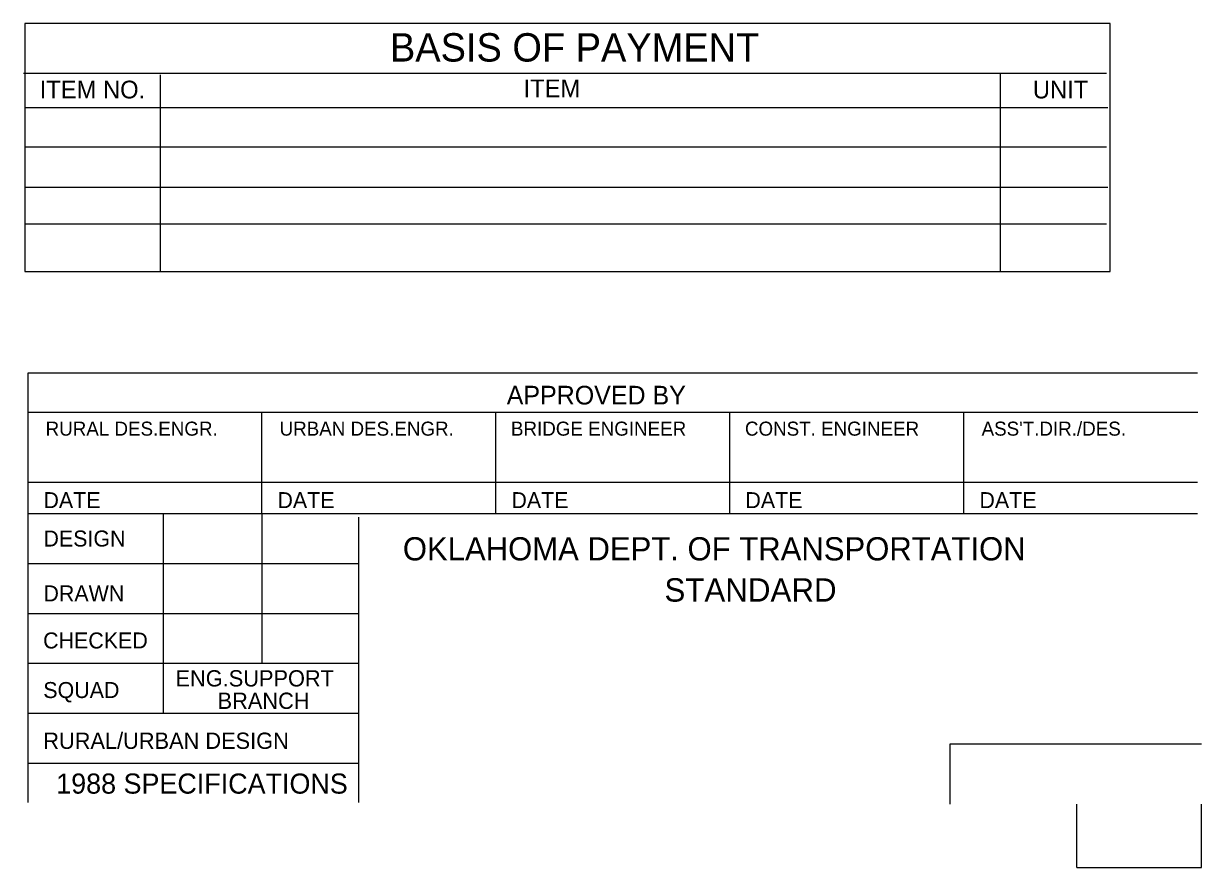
# Model space of a CAD drawing. Extents: x 1518 to 2368, y -443 to 86.
# Drawn here: x 2292.5 to 2367.9, y -442.7 to -388.6 of the extents above; entities that cross this region are included whole.
import ezdxf

# ---------------------------------------------------------------- set-up
doc = ezdxf.new("R2010")
doc.units = 0
doc.layers.add('Level 25', color=7, linetype='Continuous')
doc.layers.add('Level 26', color=7, linetype='Continuous')

msp = doc.modelspace()

# ---------------------------------------------------------------- linework, layer by layer
at = {"layer": 'Level 25'}
for p, q in [((2292.745, -411.012), (2292.745, -435.975)), ((2367.633, -411.012), (2292.745, -411.012)), ((2292.755, -413.509), (2367.643, -413.509)), ((2307.732, -419.999), (2307.732, -413.509)), ((2322.71, -419.999), (2322.71, -413.509)), ((2337.688, -419.999), (2337.688, -413.509)), ((2352.666, -419.999), (2352.666, -413.509)), ((2367.623, -418.002), (2292.755, -418.002)), ((2292.745, -419.999), (2367.633, -419.999)), ((2301.412, -419.967), (2301.412, -432.748)), ((2307.732, -419.999), (2307.732, -429.584)), ((2313.916, -420.229), (2313.916, -438.502)), ((2292.755, -423.194), (2313.923, -423.194)), ((2292.755, -426.389), (2313.923, -426.389)), ((2292.755, -429.584), (2313.902, -429.584)), ((2292.755, -432.78), (2313.902, -432.78)), ((2351.788, -434.743), (2367.876, -434.743)), ((2351.788, -438.605), (2351.788, -434.743)), ((2292.755, -435.975), (2313.919, -435.975)), ((2292.755, -435.975), (2292.755, -438.499)), ((2359.897, -442.661), (2359.897, -438.605)), ((2367.876, -442.661), (2367.876, -438.605)), ((2359.897, -442.661), (2367.876, -442.661))]:
    msp.add_line(p, q, dxfattribs=at)
at = {"layer": 'Level 26'}
for p, q in [((2292.481, -391.782), (2361.807, -391.782)), ((2301.257, -404.47), (2301.257, -391.887)), ((2355.019, -404.47), (2355.019, -391.781)), ((2292.629, -393.995), (2361.879, -393.995)), ((2292.555, -396.503), (2361.805, -396.503)), ((2292.629, -399.085), (2361.879, -399.085)), ((2292.555, -401.446), (2361.805, -401.446))]:
    msp.add_line(p, q, dxfattribs=at)
msp.add_lwpolyline([(2292.555, -404.5), (2362.027, -404.5), (2362.027, -388.61), (2292.555, -388.61)], close=True, dxfattribs=at)

# ---------------------------------------------------------------- texts
at = {"layer": 'Level 25'}
for s, height, p in [('APPROVED BY', 1.19581, (2323.409, -413.009)), ('RURAL DES.ENGR.', 0.89861, (2293.893, -415.006)), ('URBAN DES.ENGR.', 0.89861, (2308.871, -415.006)), ('BRIDGE ENGINEER', 0.89861, (2323.679, -415.006)), ('CONST. ENGINEER', 0.89861, (2338.656, -415.006)), ("ASS'T.DIR./DES.", 0.89861, (2353.804, -415.006)), ('DATE', 1.025, (2293.753, -419.649)), ('DATE', 1.025, (2308.731, -419.649)), ('DATE', 1.0235, (2323.709, -419.648)), ('DATE', 1.0235, (2338.686, -419.648)), ('DATE', 1.025, (2353.664, -419.649)), ('DESIGN', 1.025, (2293.753, -422.106)), ('OKLAHOMA DEPT. OF TRANSPORTATION', 1.48622, (2316.759, -422.995)), ('STANDARD', 1.4978, (2333.504, -425.636)), ('DRAWN', 1.025, (2293.753, -425.62)), ('CHECKED', 1.025, (2293.733, -428.636)), ('ENG.SUPPORT', 1.04206, (2302.207, -431.07)), ('SQUAD', 1.025, (2293.743, -431.811)), ('BRANCH', 1.0421, (2304.901, -432.506)), ('RURAL/URBAN DESIGN', 1.04206, (2293.743, -435.067)), ('1988 SPECIFICATIONS', 1.28778, (2294.572, -437.933))]:
    msp.add_text(s, height=height, rotation=360, dxfattribs=at).set_placement(p)
at = {"layer": 'Level 26'}
for s, height, p in [('BASIS OF PAYMENT', 1.81804, (2315.933, -391.045)), ('ITEM NO.', 1.1363, (2293.514, -393.405)), ('ITEM', 1.1363, (2324.487, -393.331)), ('UNIT', 1.1363, (2357.083, -393.405))]:
    msp.add_text(s, height=height, rotation=360, dxfattribs=at).set_placement(p)

doc.saveas('drawing.dxf')
